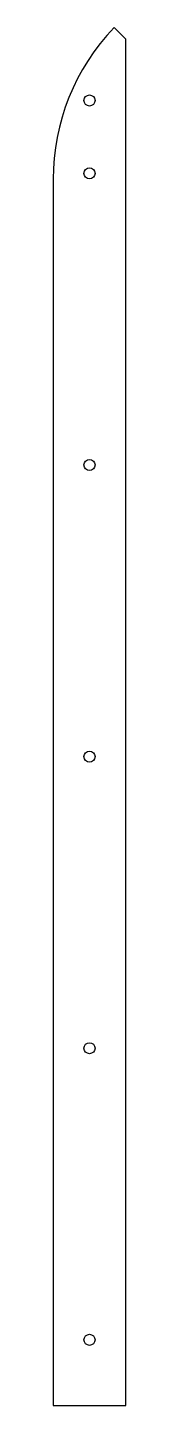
# Model space of a CAD drawing. Extents: x 917 to 967, y 953 to 1898.
import ezdxf

# ---------------------------------------------------------------- set-up
doc = ezdxf.new("R2010")
doc.units = 0
doc.layers.get('0').update_dxf_attribs({"linetype": 'CONTINUOUS'})

msp = doc.modelspace()

# ---------------------------------------------------------------- linework, layer by layer
msp.add_line((967.13, 1889.52), (959.03, 1897.52))
msp.add_lwpolyline([(917.13, 1793.52), (917.13, 952.52), (967.13, 952.52), (967.13, 1889.52)])
for centre in [(942.13, 1847.52), (942.13, 1797.52), (942.13, 1597.52), (942.13, 1397.52), (942.13, 1197.52), (942.13, 997.52)]:
    msp.add_circle(centre, 3.8)
msp.add_arc((1067.13, 1793.52), 150, 136.10545, 180)

doc.saveas('drawing.dxf')
